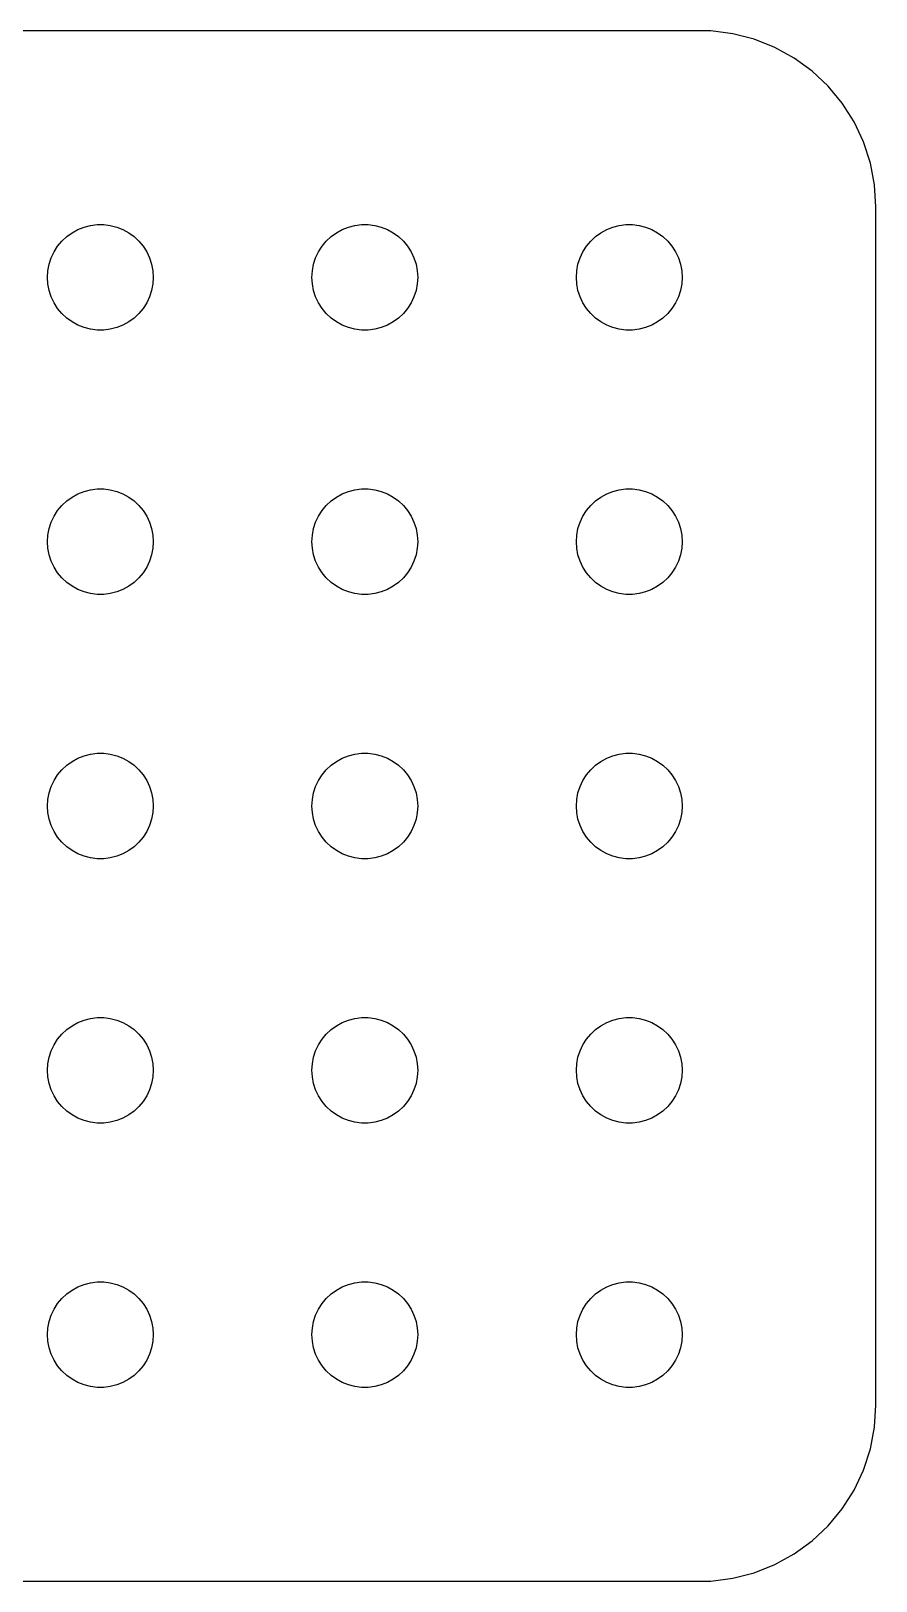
# Model space of a CAD drawing. Header units: metres. Extents: x -44 to 44, y 140 to 346.
# Drawn here: x 20.53 to 44.5, y 302.01 to 345.99 of the extents above; entities that cross this region are included whole.
import ezdxf

# ---------------------------------------------------------------- set-up
doc = ezdxf.new("R2010")
doc.units = ezdxf.units.M

msp = doc.modelspace()

# ---------------------------------------------------------------- linework, layer by layer
for p, q in [((39.8139, 345.99), (-39.8139, 345.99)), ((40.4369, 345.911), (39.8139, 345.99)), ((41.0451, 345.755), (40.4369, 345.911)), ((41.6289, 345.524), (41.0451, 345.755)), ((42.1791, 345.222), (41.6289, 345.524)), ((42.6871, 344.853), (42.1791, 345.222)), ((43.1448, 344.423), (42.6871, 344.853)), ((43.5451, 343.939), (43.1448, 344.423)), ((43.8815, 343.409), (43.5451, 343.939)), ((44.1489, 342.841), (43.8815, 343.409)), ((44.3429, 342.243), (44.1489, 342.841)), ((44.4606, 341.627), (44.3429, 342.243)), ((44.5, 341), (44.4606, 341.627)), ((44.5, 307), (44.5, 341)), ((21.8613, 340.357), (22.0365, 340.427)), ((22.0365, 340.427), (22.2189, 340.473)), ((22.2189, 340.473), (22.4058, 340.497)), ((22.4058, 340.497), (22.5942, 340.497)), ((22.5942, 340.497), (22.7811, 340.473)), ((22.7811, 340.473), (22.9635, 340.427)), ((22.9635, 340.427), (23.1387, 340.357)), ((29.3613, 340.357), (29.5365, 340.427)), ((29.5365, 340.427), (29.7189, 340.473)), ((29.7189, 340.473), (29.9058, 340.497)), ((29.9058, 340.497), (30.0942, 340.497)), ((30.0942, 340.497), (30.2811, 340.473)), ((30.2811, 340.473), (30.4635, 340.427)), ((30.4635, 340.427), (30.6387, 340.357)), ((36.8613, 340.357), (37.0365, 340.427)), ((37.0365, 340.427), (37.2189, 340.473)), ((37.2189, 340.473), (37.4058, 340.497)), ((37.4058, 340.497), (37.5942, 340.497)), ((37.5942, 340.497), (37.7811, 340.473)), ((37.7811, 340.473), (37.9635, 340.427)), ((37.9635, 340.427), (38.1387, 340.357)), ((21.2865, 339.882), (21.4065, 340.027)), ((21.4065, 340.027), (21.5439, 340.156)), ((21.5439, 340.156), (21.6963, 340.266)), ((21.6963, 340.266), (21.8613, 340.357)), ((23.1387, 340.357), (23.3037, 340.266)), ((23.3037, 340.266), (23.4561, 340.156)), ((23.4561, 340.156), (23.5934, 340.027)), ((23.5934, 340.027), (23.7135, 339.882)), ((28.7865, 339.882), (28.9065, 340.027)), ((28.9065, 340.027), (29.0439, 340.156)), ((29.0439, 340.156), (29.1963, 340.266)), ((29.1963, 340.266), (29.3613, 340.357)), ((30.6387, 340.357), (30.8037, 340.266)), ((30.8037, 340.266), (30.9561, 340.156)), ((30.9561, 340.156), (31.0934, 340.027)), ((31.0934, 340.027), (31.2135, 339.882)), ((36.2865, 339.882), (36.4065, 340.027)), ((36.4065, 340.027), (36.5439, 340.156)), ((36.5439, 340.156), (36.6963, 340.266)), ((36.6963, 340.266), (36.8613, 340.357)), ((38.1387, 340.357), (38.3037, 340.266)), ((38.3037, 340.266), (38.4561, 340.156)), ((38.4561, 340.156), (38.5934, 340.027)), ((38.5934, 340.027), (38.7135, 339.882)), ((21.0471, 339.373), (21.1053, 339.552)), ((21.1053, 339.552), (21.1855, 339.723)), ((21.1855, 339.723), (21.2865, 339.882)), ((23.7135, 339.882), (23.8145, 339.723)), ((23.8145, 339.723), (23.8947, 339.552)), ((23.8947, 339.552), (23.9529, 339.373)), ((28.5471, 339.373), (28.6053, 339.552)), ((28.6053, 339.552), (28.6855, 339.723)), ((28.6855, 339.723), (28.7865, 339.882)), ((31.2135, 339.882), (31.3145, 339.723)), ((31.3145, 339.723), (31.3947, 339.552)), ((31.3947, 339.552), (31.4529, 339.373)), ((36.0471, 339.373), (36.1053, 339.552)), ((36.1053, 339.552), (36.1855, 339.723)), ((36.1855, 339.723), (36.2865, 339.882)), ((38.7135, 339.882), (38.8145, 339.723)), ((38.8145, 339.723), (38.8947, 339.552)), ((38.8947, 339.552), (38.9529, 339.373)), ((21, 339), (21.0118, 339.188)), ((21.0118, 339.188), (21.0471, 339.373)), ((23.9529, 339.373), (23.9882, 339.188)), ((23.9882, 339.188), (24, 339)), ((28.5, 339), (28.5118, 339.188)), ((28.5118, 339.188), (28.5471, 339.373)), ((31.4529, 339.373), (31.4882, 339.188)), ((31.4882, 339.188), (31.5, 339)), ((36, 339), (36.0118, 339.188)), ((36.0118, 339.188), (36.0471, 339.373)), ((38.9529, 339.373), (38.9882, 339.188)), ((38.9882, 339.188), (39, 339)), ((21.0118, 338.812), (21, 339)), ((21.0471, 338.627), (21.0118, 338.812)), ((23.9882, 338.812), (23.9529, 338.627)), ((24, 339), (23.9882, 338.812)), ((28.5118, 338.812), (28.5, 339)), ((28.5471, 338.627), (28.5118, 338.812)), ((31.4882, 338.812), (31.4529, 338.627)), ((31.5, 339), (31.4882, 338.812)), ((36.0118, 338.812), (36, 339)), ((36.0471, 338.627), (36.0118, 338.812)), ((38.9882, 338.812), (38.9529, 338.627)), ((39, 339), (38.9882, 338.812)), ((21.1053, 338.448), (21.0471, 338.627)), ((21.1855, 338.277), (21.1053, 338.448)), ((21.2865, 338.118), (21.1855, 338.277)), ((23.8145, 338.277), (23.7135, 338.118)), ((23.8947, 338.448), (23.8145, 338.277)), ((23.9529, 338.627), (23.8947, 338.448)), ((28.6053, 338.448), (28.5471, 338.627)), ((28.6855, 338.277), (28.6053, 338.448)), ((28.7865, 338.118), (28.6855, 338.277)), ((31.3145, 338.277), (31.2135, 338.118)), ((31.3947, 338.448), (31.3145, 338.277)), ((31.4529, 338.627), (31.3947, 338.448)), ((36.1053, 338.448), (36.0471, 338.627)), ((36.1855, 338.277), (36.1053, 338.448)), ((36.2865, 338.118), (36.1855, 338.277)), ((38.8145, 338.277), (38.7135, 338.118)), ((38.8947, 338.448), (38.8145, 338.277)), ((38.9529, 338.627), (38.8947, 338.448)), ((21.4065, 337.973), (21.2865, 338.118)), ((21.5439, 337.844), (21.4065, 337.973)), ((21.6963, 337.734), (21.5439, 337.844)), ((23.4561, 337.844), (23.3037, 337.734)), ((23.5934, 337.973), (23.4561, 337.844)), ((23.7135, 338.118), (23.5934, 337.973)), ((28.9065, 337.973), (28.7865, 338.118)), ((29.0439, 337.844), (28.9065, 337.973)), ((29.1963, 337.734), (29.0439, 337.844)), ((30.9561, 337.844), (30.8037, 337.734)), ((31.0934, 337.973), (30.9561, 337.844)), ((31.2135, 338.118), (31.0934, 337.973)), ((36.4065, 337.973), (36.2865, 338.118)), ((36.5439, 337.844), (36.4065, 337.973)), ((36.6963, 337.734), (36.5439, 337.844)), ((38.4561, 337.844), (38.3037, 337.734)), ((38.5934, 337.973), (38.4561, 337.844)), ((38.7135, 338.118), (38.5934, 337.973)), ((21.8613, 337.643), (21.6963, 337.734)), ((22.0365, 337.573), (21.8613, 337.643)), ((22.2189, 337.527), (22.0365, 337.573)), ((22.4058, 337.503), (22.2189, 337.527)), ((22.5942, 337.503), (22.4058, 337.503)), ((22.7811, 337.527), (22.5942, 337.503)), ((22.9635, 337.573), (22.7811, 337.527)), ((23.1387, 337.643), (22.9635, 337.573)), ((23.3037, 337.734), (23.1387, 337.643)), ((29.3613, 337.643), (29.1963, 337.734)), ((29.5365, 337.573), (29.3613, 337.643)), ((29.7189, 337.527), (29.5365, 337.573)), ((29.9058, 337.503), (29.7189, 337.527)), ((30.0942, 337.503), (29.9058, 337.503)), ((30.2811, 337.527), (30.0942, 337.503)), ((30.4635, 337.573), (30.2811, 337.527)), ((30.6387, 337.643), (30.4635, 337.573)), ((30.8037, 337.734), (30.6387, 337.643)), ((36.8613, 337.643), (36.6963, 337.734)), ((37.0365, 337.573), (36.8613, 337.643)), ((37.2189, 337.527), (37.0365, 337.573)), ((37.4058, 337.503), (37.2189, 337.527)), ((37.5942, 337.503), (37.4058, 337.503)), ((37.7811, 337.527), (37.5942, 337.503)), ((37.9635, 337.573), (37.7811, 337.527)), ((38.1387, 337.643), (37.9635, 337.573)), ((38.3037, 337.734), (38.1387, 337.643)), ((22.0365, 332.927), (22.2189, 332.973)), ((22.2189, 332.973), (22.4058, 332.997)), ((22.4058, 332.997), (22.5942, 332.997)), ((22.5942, 332.997), (22.7811, 332.973)), ((22.7811, 332.973), (22.9635, 332.927)), ((29.5365, 332.927), (29.7189, 332.973)), ((29.7189, 332.973), (29.9058, 332.997)), ((29.9058, 332.997), (30.0942, 332.997)), ((30.0942, 332.997), (30.2811, 332.973)), ((30.2811, 332.973), (30.4635, 332.927)), ((37.0365, 332.927), (37.2189, 332.973)), ((37.2189, 332.973), (37.4058, 332.997)), ((37.4058, 332.997), (37.5942, 332.997)), ((37.5942, 332.997), (37.7811, 332.973)), ((37.7811, 332.973), (37.9635, 332.927)), ((21.2865, 332.382), (21.4065, 332.527)), ((21.4065, 332.527), (21.5439, 332.656)), ((21.5439, 332.656), (21.6963, 332.766)), ((21.6963, 332.766), (21.8613, 332.857)), ((21.8613, 332.857), (22.0365, 332.927)), ((22.9635, 332.927), (23.1387, 332.857)), ((23.1387, 332.857), (23.3037, 332.766)), ((23.3037, 332.766), (23.4561, 332.656)), ((23.4561, 332.656), (23.5934, 332.527)), ((23.5934, 332.527), (23.7135, 332.382)), ((28.7865, 332.382), (28.9065, 332.527)), ((28.9065, 332.527), (29.0439, 332.656)), ((29.0439, 332.656), (29.1963, 332.766)), ((29.1963, 332.766), (29.3613, 332.857)), ((29.3613, 332.857), (29.5365, 332.927)), ((30.4635, 332.927), (30.6387, 332.857)), ((30.6387, 332.857), (30.8037, 332.766)), ((30.8037, 332.766), (30.9561, 332.656)), ((30.9561, 332.656), (31.0934, 332.527)), ((31.0934, 332.527), (31.2135, 332.382)), ((36.2865, 332.382), (36.4065, 332.527)), ((36.4065, 332.527), (36.5439, 332.656)), ((36.5439, 332.656), (36.6963, 332.766)), ((36.6963, 332.766), (36.8613, 332.857)), ((36.8613, 332.857), (37.0365, 332.927)), ((37.9635, 332.927), (38.1387, 332.857)), ((38.1387, 332.857), (38.3037, 332.766)), ((38.3037, 332.766), (38.4561, 332.656)), ((38.4561, 332.656), (38.5934, 332.527)), ((38.5934, 332.527), (38.7135, 332.382)), ((21.0471, 331.873), (21.1053, 332.052)), ((21.1053, 332.052), (21.1855, 332.223)), ((21.1855, 332.223), (21.2865, 332.382)), ((23.7135, 332.382), (23.8145, 332.223)), ((23.8145, 332.223), (23.8947, 332.052)), ((23.8947, 332.052), (23.9529, 331.873)), ((28.5471, 331.873), (28.6053, 332.052)), ((28.6053, 332.052), (28.6855, 332.223)), ((28.6855, 332.223), (28.7865, 332.382)), ((31.2135, 332.382), (31.3145, 332.223)), ((31.3145, 332.223), (31.3947, 332.052)), ((31.3947, 332.052), (31.4529, 331.873)), ((36.0471, 331.873), (36.1053, 332.052)), ((36.1053, 332.052), (36.1855, 332.223)), ((36.1855, 332.223), (36.2865, 332.382)), ((38.7135, 332.382), (38.8145, 332.223)), ((38.8145, 332.223), (38.8947, 332.052)), ((38.8947, 332.052), (38.9529, 331.873)), ((21, 331.5), (21.0118, 331.688)), ((21.0118, 331.688), (21.0471, 331.873)), ((23.9529, 331.873), (23.9882, 331.688)), ((23.9882, 331.688), (24, 331.5)), ((28.5, 331.5), (28.5118, 331.688)), ((28.5118, 331.688), (28.5471, 331.873)), ((31.4529, 331.873), (31.4882, 331.688)), ((31.4882, 331.688), (31.5, 331.5)), ((36, 331.5), (36.0118, 331.688)), ((36.0118, 331.688), (36.0471, 331.873)), ((38.9529, 331.873), (38.9882, 331.688)), ((38.9882, 331.688), (39, 331.5)), ((21.0118, 331.312), (21, 331.5)), ((21.0471, 331.127), (21.0118, 331.312)), ((23.9882, 331.312), (23.9529, 331.127)), ((24, 331.5), (23.9882, 331.312)), ((28.5118, 331.312), (28.5, 331.5)), ((28.5471, 331.127), (28.5118, 331.312)), ((31.4882, 331.312), (31.4529, 331.127)), ((31.5, 331.5), (31.4882, 331.312)), ((36.0118, 331.312), (36, 331.5)), ((36.0471, 331.127), (36.0118, 331.312)), ((38.9882, 331.312), (38.9529, 331.127)), ((39, 331.5), (38.9882, 331.312)), ((21.1053, 330.948), (21.0471, 331.127)), ((21.1855, 330.777), (21.1053, 330.948)), ((21.2865, 330.618), (21.1855, 330.777)), ((23.8145, 330.777), (23.7135, 330.618)), ((23.8947, 330.948), (23.8145, 330.777)), ((23.9529, 331.127), (23.8947, 330.948)), ((28.6053, 330.948), (28.5471, 331.127)), ((28.6855, 330.777), (28.6053, 330.948)), ((28.7865, 330.618), (28.6855, 330.777)), ((31.3145, 330.777), (31.2135, 330.618)), ((31.3947, 330.948), (31.3145, 330.777)), ((31.4529, 331.127), (31.3947, 330.948)), ((36.1053, 330.948), (36.0471, 331.127)), ((36.1855, 330.777), (36.1053, 330.948)), ((36.2865, 330.618), (36.1855, 330.777)), ((38.8145, 330.777), (38.7135, 330.618)), ((38.8947, 330.948), (38.8145, 330.777)), ((38.9529, 331.127), (38.8947, 330.948)), ((21.4065, 330.473), (21.2865, 330.618)), ((21.5439, 330.344), (21.4065, 330.473)), ((21.6963, 330.234), (21.5439, 330.344)), ((23.4561, 330.344), (23.3037, 330.234)), ((23.5934, 330.473), (23.4561, 330.344)), ((23.7135, 330.618), (23.5934, 330.473)), ((28.9065, 330.473), (28.7865, 330.618)), ((29.0439, 330.344), (28.9065, 330.473)), ((29.1963, 330.234), (29.0439, 330.344)), ((30.9561, 330.344), (30.8037, 330.234)), ((31.0934, 330.473), (30.9561, 330.344)), ((31.2135, 330.618), (31.0934, 330.473)), ((36.4065, 330.473), (36.2865, 330.618)), ((36.5439, 330.344), (36.4065, 330.473)), ((36.6963, 330.234), (36.5439, 330.344)), ((38.4561, 330.344), (38.3037, 330.234)), ((38.5934, 330.473), (38.4561, 330.344)), ((38.7135, 330.618), (38.5934, 330.473)), ((21.8613, 330.143), (21.6963, 330.234)), ((22.0365, 330.073), (21.8613, 330.143)), ((22.2189, 330.027), (22.0365, 330.073)), ((22.4058, 330.003), (22.2189, 330.027)), ((22.5942, 330.003), (22.4058, 330.003)), ((22.7811, 330.027), (22.5942, 330.003)), ((22.9635, 330.073), (22.7811, 330.027)), ((23.1387, 330.143), (22.9635, 330.073)), ((23.3037, 330.234), (23.1387, 330.143)), ((29.3613, 330.143), (29.1963, 330.234)), ((29.5365, 330.073), (29.3613, 330.143)), ((29.7189, 330.027), (29.5365, 330.073)), ((29.9058, 330.003), (29.7189, 330.027)), ((30.0942, 330.003), (29.9058, 330.003)), ((30.2811, 330.027), (30.0942, 330.003)), ((30.4635, 330.073), (30.2811, 330.027)), ((30.6387, 330.143), (30.4635, 330.073)), ((30.8037, 330.234), (30.6387, 330.143)), ((36.8613, 330.143), (36.6963, 330.234)), ((37.0365, 330.073), (36.8613, 330.143)), ((37.2189, 330.027), (37.0365, 330.073)), ((37.4058, 330.003), (37.2189, 330.027)), ((37.5942, 330.003), (37.4058, 330.003)), ((37.7811, 330.027), (37.5942, 330.003)), ((37.9635, 330.073), (37.7811, 330.027)), ((38.1387, 330.143), (37.9635, 330.073)), ((38.3037, 330.234), (38.1387, 330.143)), ((22.0365, 325.427), (22.2189, 325.473)), ((22.2189, 325.473), (22.4058, 325.497)), ((22.4058, 325.497), (22.5942, 325.497)), ((22.5942, 325.497), (22.7811, 325.473)), ((22.7811, 325.473), (22.9635, 325.427)), ((29.5365, 325.427), (29.7189, 325.473)), ((29.7189, 325.473), (29.9058, 325.497)), ((29.9058, 325.497), (30.0942, 325.497)), ((30.0942, 325.497), (30.2811, 325.473)), ((30.2811, 325.473), (30.4635, 325.427)), ((37.0365, 325.427), (37.2189, 325.473)), ((37.2189, 325.473), (37.4058, 325.497)), ((37.4058, 325.497), (37.5942, 325.497)), ((37.5942, 325.497), (37.7811, 325.473)), ((37.7811, 325.473), (37.9635, 325.427)), ((21.2865, 324.882), (21.4065, 325.027)), ((21.4065, 325.027), (21.5439, 325.156)), ((21.5439, 325.156), (21.6963, 325.266)), ((21.6963, 325.266), (21.8613, 325.357)), ((21.8613, 325.357), (22.0365, 325.427)), ((22.9635, 325.427), (23.1387, 325.357)), ((23.1387, 325.357), (23.3037, 325.266)), ((23.3037, 325.266), (23.4561, 325.156)), ((23.4561, 325.156), (23.5934, 325.027)), ((23.5934, 325.027), (23.7135, 324.882)), ((28.7865, 324.882), (28.9065, 325.027)), ((28.9065, 325.027), (29.0439, 325.156)), ((29.0439, 325.156), (29.1963, 325.266)), ((29.1963, 325.266), (29.3613, 325.357)), ((29.3613, 325.357), (29.5365, 325.427)), ((30.4635, 325.427), (30.6387, 325.357)), ((30.6387, 325.357), (30.8037, 325.266)), ((30.8037, 325.266), (30.9561, 325.156)), ((30.9561, 325.156), (31.0934, 325.027)), ((31.0934, 325.027), (31.2135, 324.882)), ((36.2865, 324.882), (36.4065, 325.027)), ((36.4065, 325.027), (36.5439, 325.156)), ((36.5439, 325.156), (36.6963, 325.266)), ((36.6963, 325.266), (36.8613, 325.357)), ((36.8613, 325.357), (37.0365, 325.427)), ((37.9635, 325.427), (38.1387, 325.357)), ((38.1387, 325.357), (38.3037, 325.266)), ((38.3037, 325.266), (38.4561, 325.156)), ((38.4561, 325.156), (38.5934, 325.027)), ((38.5934, 325.027), (38.7135, 324.882)), ((21.1053, 324.552), (21.1855, 324.723)), ((21.1855, 324.723), (21.2865, 324.882)), ((23.7135, 324.882), (23.8145, 324.723)), ((23.8145, 324.723), (23.8947, 324.552)), ((28.6053, 324.552), (28.6855, 324.723)), ((28.6855, 324.723), (28.7865, 324.882)), ((31.2135, 324.882), (31.3145, 324.723)), ((31.3145, 324.723), (31.3947, 324.552)), ((36.1053, 324.552), (36.1855, 324.723)), ((36.1855, 324.723), (36.2865, 324.882)), ((38.7135, 324.882), (38.8145, 324.723)), ((38.8145, 324.723), (38.8947, 324.552)), ((21, 324), (21.0118, 324.188)), ((21.0118, 324.188), (21.0471, 324.373)), ((21.0471, 324.373), (21.1053, 324.552)), ((23.8947, 324.552), (23.9529, 324.373)), ((23.9529, 324.373), (23.9882, 324.188)), ((23.9882, 324.188), (24, 324)), ((28.5, 324), (28.5118, 324.188)), ((28.5118, 324.188), (28.5471, 324.373)), ((28.5471, 324.373), (28.6053, 324.552)), ((31.3947, 324.552), (31.4529, 324.373)), ((31.4529, 324.373), (31.4882, 324.188)), ((31.4882, 324.188), (31.5, 324)), ((36, 324), (36.0118, 324.188)), ((36.0118, 324.188), (36.0471, 324.373)), ((36.0471, 324.373), (36.1053, 324.552)), ((38.8947, 324.552), (38.9529, 324.373)), ((38.9529, 324.373), (38.9882, 324.188)), ((38.9882, 324.188), (39, 324)), ((21.0118, 323.812), (21, 324)), ((21.0471, 323.627), (21.0118, 323.812)), ((23.9882, 323.812), (23.9529, 323.627)), ((24, 324), (23.9882, 323.812)), ((28.5118, 323.812), (28.5, 324)), ((28.5471, 323.627), (28.5118, 323.812)), ((31.4882, 323.812), (31.4529, 323.627)), ((31.5, 324), (31.4882, 323.812)), ((36.0118, 323.812), (36, 324)), ((36.0471, 323.627), (36.0118, 323.812)), ((38.9882, 323.812), (38.9529, 323.627)), ((39, 324), (38.9882, 323.812)), ((21.1053, 323.448), (21.0471, 323.627)), ((21.1855, 323.277), (21.1053, 323.448)), ((21.2865, 323.118), (21.1855, 323.277)), ((23.8145, 323.277), (23.7135, 323.118)), ((23.8947, 323.448), (23.8145, 323.277)), ((23.9529, 323.627), (23.8947, 323.448)), ((28.6053, 323.448), (28.5471, 323.627)), ((28.6855, 323.277), (28.6053, 323.448)), ((28.7865, 323.118), (28.6855, 323.277)), ((31.3145, 323.277), (31.2135, 323.118)), ((31.3947, 323.448), (31.3145, 323.277)), ((31.4529, 323.627), (31.3947, 323.448)), ((36.1053, 323.448), (36.0471, 323.627)), ((36.1855, 323.277), (36.1053, 323.448)), ((36.2865, 323.118), (36.1855, 323.277)), ((38.8145, 323.277), (38.7135, 323.118)), ((38.8947, 323.448), (38.8145, 323.277)), ((38.9529, 323.627), (38.8947, 323.448)), ((21.4065, 322.973), (21.2865, 323.118)), ((21.5439, 322.844), (21.4065, 322.973)), ((21.6963, 322.734), (21.5439, 322.844)), ((23.4561, 322.844), (23.3037, 322.734)), ((23.5934, 322.973), (23.4561, 322.844)), ((23.7135, 323.118), (23.5934, 322.973)), ((28.9065, 322.973), (28.7865, 323.118)), ((29.0439, 322.844), (28.9065, 322.973)), ((29.1963, 322.734), (29.0439, 322.844)), ((30.9561, 322.844), (30.8037, 322.734)), ((31.0934, 322.973), (30.9561, 322.844)), ((31.2135, 323.118), (31.0934, 322.973)), ((36.4065, 322.973), (36.2865, 323.118)), ((36.5439, 322.844), (36.4065, 322.973)), ((36.6963, 322.734), (36.5439, 322.844)), ((38.4561, 322.844), (38.3037, 322.734)), ((38.5934, 322.973), (38.4561, 322.844)), ((38.7135, 323.118), (38.5934, 322.973)), ((21.8613, 322.643), (21.6963, 322.734)), ((22.0365, 322.573), (21.8613, 322.643)), ((22.2189, 322.527), (22.0365, 322.573)), ((22.4058, 322.503), (22.2189, 322.527)), ((22.5942, 322.503), (22.4058, 322.503)), ((22.7811, 322.527), (22.5942, 322.503)), ((22.9635, 322.573), (22.7811, 322.527)), ((23.1387, 322.643), (22.9635, 322.573)), ((23.3037, 322.734), (23.1387, 322.643)), ((29.3613, 322.643), (29.1963, 322.734)), ((29.5365, 322.573), (29.3613, 322.643)), ((29.7189, 322.527), (29.5365, 322.573)), ((29.9058, 322.503), (29.7189, 322.527)), ((30.0942, 322.503), (29.9058, 322.503)), ((30.2811, 322.527), (30.0942, 322.503)), ((30.4635, 322.573), (30.2811, 322.527)), ((30.6387, 322.643), (30.4635, 322.573)), ((30.8037, 322.734), (30.6387, 322.643)), ((36.8613, 322.643), (36.6963, 322.734)), ((37.0365, 322.573), (36.8613, 322.643)), ((37.2189, 322.527), (37.0365, 322.573)), ((37.4058, 322.503), (37.2189, 322.527)), ((37.5942, 322.503), (37.4058, 322.503)), ((37.7811, 322.527), (37.5942, 322.503)), ((37.9635, 322.573), (37.7811, 322.527)), ((38.1387, 322.643), (37.9635, 322.573)), ((38.3037, 322.734), (38.1387, 322.643)), ((22.2189, 317.973), (22.4058, 317.997)), ((22.4058, 317.997), (22.5942, 317.997)), ((22.5942, 317.997), (22.7811, 317.973)), ((29.7189, 317.973), (29.9058, 317.997)), ((29.9058, 317.997), (30.0942, 317.997)), ((30.0942, 317.997), (30.2811, 317.973)), ((37.2189, 317.973), (37.4058, 317.997)), ((37.4058, 317.997), (37.5942, 317.997)), ((37.5942, 317.997), (37.7811, 317.973)), ((21.4065, 317.527), (21.5439, 317.656)), ((21.5439, 317.656), (21.6963, 317.766)), ((21.6963, 317.766), (21.8613, 317.857)), ((21.8613, 317.857), (22.0365, 317.927)), ((22.0365, 317.927), (22.2189, 317.973)), ((22.7811, 317.973), (22.9635, 317.927)), ((22.9635, 317.927), (23.1387, 317.857)), ((23.1387, 317.857), (23.3037, 317.766)), ((23.3037, 317.766), (23.4561, 317.656)), ((23.4561, 317.656), (23.5934, 317.527)), ((28.9065, 317.527), (29.0439, 317.656)), ((29.0439, 317.656), (29.1963, 317.766)), ((29.1963, 317.766), (29.3613, 317.857)), ((29.3613, 317.857), (29.5365, 317.927)), ((29.5365, 317.927), (29.7189, 317.973)), ((30.2811, 317.973), (30.4635, 317.927)), ((30.4635, 317.927), (30.6387, 317.857)), ((30.6387, 317.857), (30.8037, 317.766)), ((30.8037, 317.766), (30.9561, 317.656)), ((30.9561, 317.656), (31.0934, 317.527)), ((36.4065, 317.527), (36.5439, 317.656)), ((36.5439, 317.656), (36.6963, 317.766)), ((36.6963, 317.766), (36.8613, 317.857)), ((36.8613, 317.857), (37.0365, 317.927)), ((37.0365, 317.927), (37.2189, 317.973)), ((37.7811, 317.973), (37.9635, 317.927)), ((37.9635, 317.927), (38.1387, 317.857)), ((38.1387, 317.857), (38.3037, 317.766)), ((38.3037, 317.766), (38.4561, 317.656)), ((38.4561, 317.656), (38.5934, 317.527)), ((21.1053, 317.052), (21.1855, 317.223)), ((21.1855, 317.223), (21.2865, 317.382)), ((21.2865, 317.382), (21.4065, 317.527)), ((23.5934, 317.527), (23.7135, 317.382)), ((23.7135, 317.382), (23.8145, 317.223)), ((23.8145, 317.223), (23.8947, 317.052)), ((28.6053, 317.052), (28.6855, 317.223)), ((28.6855, 317.223), (28.7865, 317.382)), ((28.7865, 317.382), (28.9065, 317.527)), ((31.0934, 317.527), (31.2135, 317.382)), ((31.2135, 317.382), (31.3145, 317.223)), ((31.3145, 317.223), (31.3947, 317.052)), ((36.1053, 317.052), (36.1855, 317.223)), ((36.1855, 317.223), (36.2865, 317.382)), ((36.2865, 317.382), (36.4065, 317.527)), ((38.5934, 317.527), (38.7135, 317.382)), ((38.7135, 317.382), (38.8145, 317.223)), ((38.8145, 317.223), (38.8947, 317.052)), ((21, 316.5), (21.0118, 316.688)), ((21.0118, 316.688), (21.0471, 316.873)), ((21.0471, 316.873), (21.1053, 317.052)), ((23.8947, 317.052), (23.9529, 316.873)), ((23.9529, 316.873), (23.9882, 316.688)), ((23.9882, 316.688), (24, 316.5)), ((28.5, 316.5), (28.5118, 316.688)), ((28.5118, 316.688), (28.5471, 316.873)), ((28.5471, 316.873), (28.6053, 317.052)), ((31.3947, 317.052), (31.4529, 316.873)), ((31.4529, 316.873), (31.4882, 316.688)), ((31.4882, 316.688), (31.5, 316.5)), ((36, 316.5), (36.0118, 316.688)), ((36.0118, 316.688), (36.0471, 316.873)), ((36.0471, 316.873), (36.1053, 317.052)), ((38.8947, 317.052), (38.9529, 316.873)), ((38.9529, 316.873), (38.9882, 316.688)), ((38.9882, 316.688), (39, 316.5)), ((21.0118, 316.312), (21, 316.5)), ((21.0471, 316.127), (21.0118, 316.312)), ((23.9882, 316.312), (23.9529, 316.127)), ((24, 316.5), (23.9882, 316.312)), ((28.5118, 316.312), (28.5, 316.5)), ((28.5471, 316.127), (28.5118, 316.312)), ((31.4882, 316.312), (31.4529, 316.127)), ((31.5, 316.5), (31.4882, 316.312)), ((36.0118, 316.312), (36, 316.5)), ((36.0471, 316.127), (36.0118, 316.312)), ((38.9882, 316.312), (38.9529, 316.127)), ((39, 316.5), (38.9882, 316.312)), ((21.1053, 315.948), (21.0471, 316.127)), ((21.1855, 315.777), (21.1053, 315.948)), ((21.2865, 315.618), (21.1855, 315.777)), ((23.8145, 315.777), (23.7135, 315.618)), ((23.8947, 315.948), (23.8145, 315.777)), ((23.9529, 316.127), (23.8947, 315.948)), ((28.6053, 315.948), (28.5471, 316.127)), ((28.6855, 315.777), (28.6053, 315.948)), ((28.7865, 315.618), (28.6855, 315.777)), ((31.3145, 315.777), (31.2135, 315.618)), ((31.3947, 315.948), (31.3145, 315.777)), ((31.4529, 316.127), (31.3947, 315.948)), ((36.1053, 315.948), (36.0471, 316.127)), ((36.1855, 315.777), (36.1053, 315.948)), ((36.2865, 315.618), (36.1855, 315.777)), ((38.8145, 315.777), (38.7135, 315.618)), ((38.8947, 315.948), (38.8145, 315.777)), ((38.9529, 316.127), (38.8947, 315.948)), ((21.4065, 315.473), (21.2865, 315.618)), ((21.5439, 315.344), (21.4065, 315.473)), ((21.6963, 315.234), (21.5439, 315.344)), ((23.4561, 315.344), (23.3037, 315.234)), ((23.5934, 315.473), (23.4561, 315.344)), ((23.7135, 315.618), (23.5934, 315.473)), ((28.9065, 315.473), (28.7865, 315.618)), ((29.0439, 315.344), (28.9065, 315.473)), ((29.1963, 315.234), (29.0439, 315.344)), ((30.9561, 315.344), (30.8037, 315.234)), ((31.0934, 315.473), (30.9561, 315.344)), ((31.2135, 315.618), (31.0934, 315.473)), ((36.4065, 315.473), (36.2865, 315.618)), ((36.5439, 315.344), (36.4065, 315.473)), ((36.6963, 315.234), (36.5439, 315.344)), ((38.4561, 315.344), (38.3037, 315.234)), ((38.5934, 315.473), (38.4561, 315.344)), ((38.7135, 315.618), (38.5934, 315.473)), ((21.8613, 315.143), (21.6963, 315.234)), ((22.0365, 315.073), (21.8613, 315.143)), ((22.2189, 315.027), (22.0365, 315.073)), ((22.4058, 315.003), (22.2189, 315.027)), ((22.5942, 315.003), (22.4058, 315.003)), ((22.7811, 315.027), (22.5942, 315.003)), ((22.9635, 315.073), (22.7811, 315.027)), ((23.1387, 315.143), (22.9635, 315.073)), ((23.3037, 315.234), (23.1387, 315.143)), ((29.3613, 315.143), (29.1963, 315.234)), ((29.5365, 315.073), (29.3613, 315.143)), ((29.7189, 315.027), (29.5365, 315.073)), ((29.9058, 315.003), (29.7189, 315.027)), ((30.0942, 315.003), (29.9058, 315.003)), ((30.2811, 315.027), (30.0942, 315.003)), ((30.4635, 315.073), (30.2811, 315.027)), ((30.6387, 315.143), (30.4635, 315.073)), ((30.8037, 315.234), (30.6387, 315.143)), ((36.8613, 315.143), (36.6963, 315.234)), ((37.0365, 315.073), (36.8613, 315.143)), ((37.2189, 315.027), (37.0365, 315.073)), ((37.4058, 315.003), (37.2189, 315.027)), ((37.5942, 315.003), (37.4058, 315.003)), ((37.7811, 315.027), (37.5942, 315.003)), ((37.9635, 315.073), (37.7811, 315.027)), ((38.1387, 315.143), (37.9635, 315.073)), ((38.3037, 315.234), (38.1387, 315.143)), ((21.4065, 310.027), (21.5439, 310.156)), ((21.5439, 310.156), (21.6963, 310.266)), ((21.6963, 310.266), (21.8613, 310.357)), ((21.8613, 310.357), (22.0365, 310.427)), ((22.0365, 310.427), (22.2189, 310.473)), ((22.2189, 310.473), (22.4058, 310.497)), ((22.4058, 310.497), (22.5942, 310.497)), ((22.5942, 310.497), (22.7811, 310.473)), ((22.7811, 310.473), (22.9635, 310.427)), ((22.9635, 310.427), (23.1387, 310.357)), ((23.1387, 310.357), (23.3037, 310.266)), ((23.3037, 310.266), (23.4561, 310.156)), ((23.4561, 310.156), (23.5934, 310.027)), ((28.9065, 310.027), (29.0439, 310.156)), ((29.0439, 310.156), (29.1963, 310.266)), ((29.1963, 310.266), (29.3613, 310.357)), ((29.3613, 310.357), (29.5365, 310.427)), ((29.5365, 310.427), (29.7189, 310.473)), ((29.7189, 310.473), (29.9058, 310.497)), ((29.9058, 310.497), (30.0942, 310.497)), ((30.0942, 310.497), (30.2811, 310.473)), ((30.2811, 310.473), (30.4635, 310.427)), ((30.4635, 310.427), (30.6387, 310.357)), ((30.6387, 310.357), (30.8037, 310.266)), ((30.8037, 310.266), (30.9561, 310.156)), ((30.9561, 310.156), (31.0934, 310.027)), ((36.4065, 310.027), (36.5439, 310.156)), ((36.5439, 310.156), (36.6963, 310.266)), ((36.6963, 310.266), (36.8613, 310.357)), ((36.8613, 310.357), (37.0365, 310.427)), ((37.0365, 310.427), (37.2189, 310.473)), ((37.2189, 310.473), (37.4058, 310.497)), ((37.4058, 310.497), (37.5942, 310.497)), ((37.5942, 310.497), (37.7811, 310.473)), ((37.7811, 310.473), (37.9635, 310.427)), ((37.9635, 310.427), (38.1387, 310.357)), ((38.1387, 310.357), (38.3037, 310.266)), ((38.3037, 310.266), (38.4561, 310.156)), ((38.4561, 310.156), (38.5934, 310.027)), ((21.1053, 309.552), (21.1855, 309.723)), ((21.1855, 309.723), (21.2865, 309.882)), ((21.2865, 309.882), (21.4065, 310.027)), ((23.5934, 310.027), (23.7135, 309.882)), ((23.7135, 309.882), (23.8145, 309.723)), ((23.8145, 309.723), (23.8947, 309.552)), ((28.6053, 309.552), (28.6855, 309.723)), ((28.6855, 309.723), (28.7865, 309.882)), ((28.7865, 309.882), (28.9065, 310.027)), ((31.0934, 310.027), (31.2135, 309.882)), ((31.2135, 309.882), (31.3145, 309.723)), ((31.3145, 309.723), (31.3947, 309.552)), ((36.1053, 309.552), (36.1855, 309.723)), ((36.1855, 309.723), (36.2865, 309.882)), ((36.2865, 309.882), (36.4065, 310.027)), ((38.5934, 310.027), (38.7135, 309.882)), ((38.7135, 309.882), (38.8145, 309.723)), ((38.8145, 309.723), (38.8947, 309.552)), ((21, 309), (21.0118, 309.188)), ((21.0118, 309.188), (21.0471, 309.373)), ((21.0471, 309.373), (21.1053, 309.552)), ((23.8947, 309.552), (23.9529, 309.373)), ((23.9529, 309.373), (23.9882, 309.188)), ((23.9882, 309.188), (24, 309)), ((28.5, 309), (28.5118, 309.188)), ((28.5118, 309.188), (28.5471, 309.373)), ((28.5471, 309.373), (28.6053, 309.552)), ((31.3947, 309.552), (31.4529, 309.373)), ((31.4529, 309.373), (31.4882, 309.188)), ((31.4882, 309.188), (31.5, 309)), ((36, 309), (36.0118, 309.188)), ((36.0118, 309.188), (36.0471, 309.373)), ((36.0471, 309.373), (36.1053, 309.552)), ((38.8947, 309.552), (38.9529, 309.373)), ((38.9529, 309.373), (38.9882, 309.188)), ((38.9882, 309.188), (39, 309)), ((21.0118, 308.812), (21, 309)), ((21.0471, 308.627), (21.0118, 308.812)), ((23.9882, 308.812), (23.9529, 308.627)), ((24, 309), (23.9882, 308.812)), ((28.5118, 308.812), (28.5, 309)), ((28.5471, 308.627), (28.5118, 308.812)), ((31.4882, 308.812), (31.4529, 308.627)), ((31.5, 309), (31.4882, 308.812)), ((36.0118, 308.812), (36, 309)), ((36.0471, 308.627), (36.0118, 308.812)), ((38.9882, 308.812), (38.9529, 308.627)), ((39, 309), (38.9882, 308.812)), ((21.1053, 308.448), (21.0471, 308.627)), ((21.1855, 308.277), (21.1053, 308.448)), ((23.8947, 308.448), (23.8145, 308.277)), ((23.9529, 308.627), (23.8947, 308.448)), ((28.6053, 308.448), (28.5471, 308.627)), ((28.6855, 308.277), (28.6053, 308.448)), ((31.3947, 308.448), (31.3145, 308.277)), ((31.4529, 308.627), (31.3947, 308.448)), ((36.1053, 308.448), (36.0471, 308.627)), ((36.1855, 308.277), (36.1053, 308.448)), ((38.8947, 308.448), (38.8145, 308.277)), ((38.9529, 308.627), (38.8947, 308.448)), ((21.2865, 308.118), (21.1855, 308.277)), ((21.4065, 307.973), (21.2865, 308.118)), ((21.5439, 307.844), (21.4065, 307.973)), ((23.5934, 307.973), (23.4561, 307.844)), ((23.7135, 308.118), (23.5934, 307.973)), ((23.8145, 308.277), (23.7135, 308.118)), ((28.7865, 308.118), (28.6855, 308.277)), ((28.9065, 307.973), (28.7865, 308.118)), ((29.0439, 307.844), (28.9065, 307.973)), ((31.0934, 307.973), (30.9561, 307.844)), ((31.2135, 308.118), (31.0934, 307.973)), ((31.3145, 308.277), (31.2135, 308.118)), ((36.2865, 308.118), (36.1855, 308.277)), ((36.4065, 307.973), (36.2865, 308.118)), ((36.5439, 307.844), (36.4065, 307.973)), ((38.5934, 307.973), (38.4561, 307.844)), ((38.7135, 308.118), (38.5934, 307.973)), ((38.8145, 308.277), (38.7135, 308.118)), ((21.6963, 307.734), (21.5439, 307.844)), ((21.8613, 307.643), (21.6963, 307.734)), ((22.0365, 307.573), (21.8613, 307.643)), ((22.2189, 307.527), (22.0365, 307.573)), ((22.4058, 307.503), (22.2189, 307.527)), ((22.5942, 307.503), (22.4058, 307.503)), ((22.7811, 307.527), (22.5942, 307.503)), ((22.9635, 307.573), (22.7811, 307.527)), ((23.1387, 307.643), (22.9635, 307.573)), ((23.3037, 307.734), (23.1387, 307.643)), ((23.4561, 307.844), (23.3037, 307.734)), ((29.1963, 307.734), (29.0439, 307.844)), ((29.3613, 307.643), (29.1963, 307.734)), ((29.5365, 307.573), (29.3613, 307.643)), ((29.7189, 307.527), (29.5365, 307.573)), ((29.9058, 307.503), (29.7189, 307.527)), ((30.0942, 307.503), (29.9058, 307.503)), ((30.2811, 307.527), (30.0942, 307.503)), ((30.4635, 307.573), (30.2811, 307.527)), ((30.6387, 307.643), (30.4635, 307.573)), ((30.8037, 307.734), (30.6387, 307.643)), ((30.9561, 307.844), (30.8037, 307.734)), ((36.6963, 307.734), (36.5439, 307.844)), ((36.8613, 307.643), (36.6963, 307.734)), ((37.0365, 307.573), (36.8613, 307.643)), ((37.2189, 307.527), (37.0365, 307.573)), ((37.4058, 307.503), (37.2189, 307.527)), ((37.5942, 307.503), (37.4058, 307.503)), ((37.7811, 307.527), (37.5942, 307.503)), ((37.9635, 307.573), (37.7811, 307.527)), ((38.1387, 307.643), (37.9635, 307.573)), ((38.3037, 307.734), (38.1387, 307.643)), ((38.4561, 307.844), (38.3037, 307.734)), ((44.4606, 306.373), (44.5, 307)), ((44.3429, 305.757), (44.4606, 306.373)), ((44.1489, 305.159), (44.3429, 305.757)), ((43.8815, 304.591), (44.1489, 305.159)), ((43.5451, 304.061), (43.8815, 304.591)), ((43.1448, 303.577), (43.5451, 304.061)), ((42.6871, 303.147), (43.1448, 303.577)), ((42.1791, 302.778), (42.6871, 303.147)), ((41.6289, 302.476), (42.1791, 302.778)), ((40.4369, 302.089), (41.0451, 302.245)), ((41.0451, 302.245), (41.6289, 302.476)), ((-39.8139, 302.01), (39.8139, 302.01)), ((39.8139, 302.01), (40.4369, 302.089))]:
    msp.add_line(p, q)

doc.saveas('drawing.dxf')
